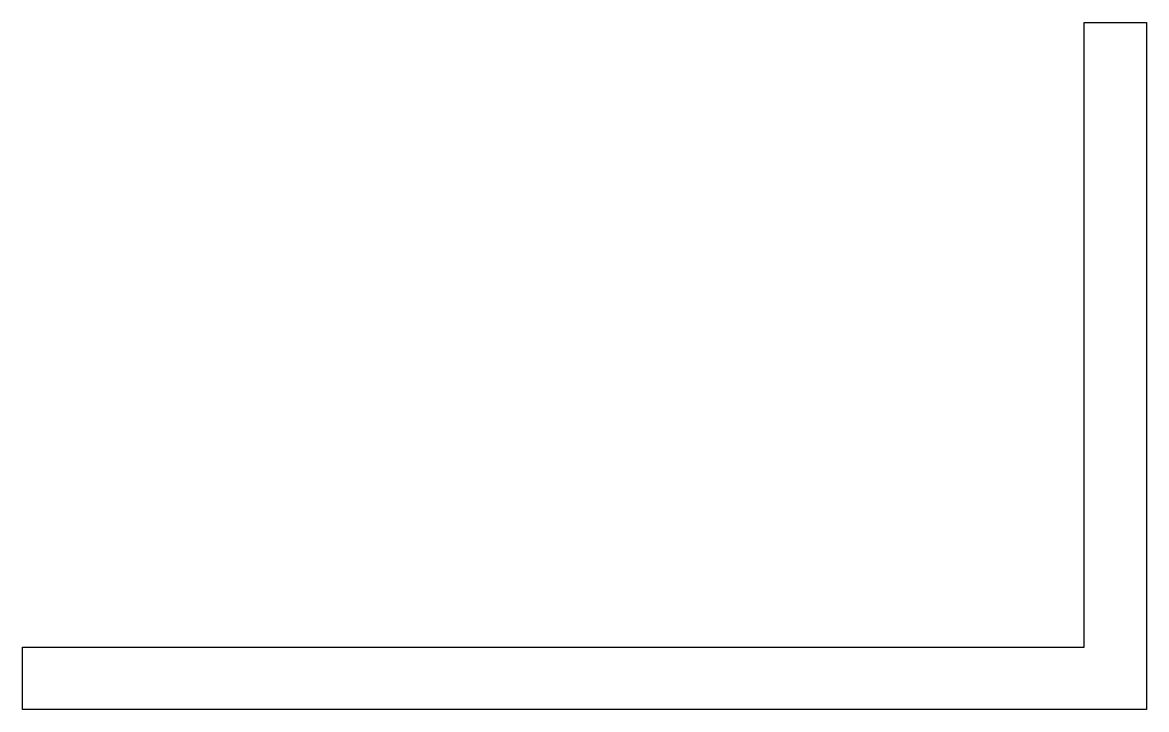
# Model space of a CAD drawing. Header units: millimetres. Extents: x -110 to -20, y -45 to 10.
import ezdxf

# ---------------------------------------------------------------- set-up
doc = ezdxf.new("R2010")
doc.units = ezdxf.units.MM
doc.layers.get('0').update_dxf_attribs({"linetype": 'CONTINUOUS'})

msp = doc.modelspace()

# ---------------------------------------------------------------- linework, layer by layer
msp.add_lwpolyline([(-110, -45), (-110, -40), (-25, -40), (-25, 10), (-20, 10), (-20, -45)], close=True)

doc.saveas('drawing.dxf')
